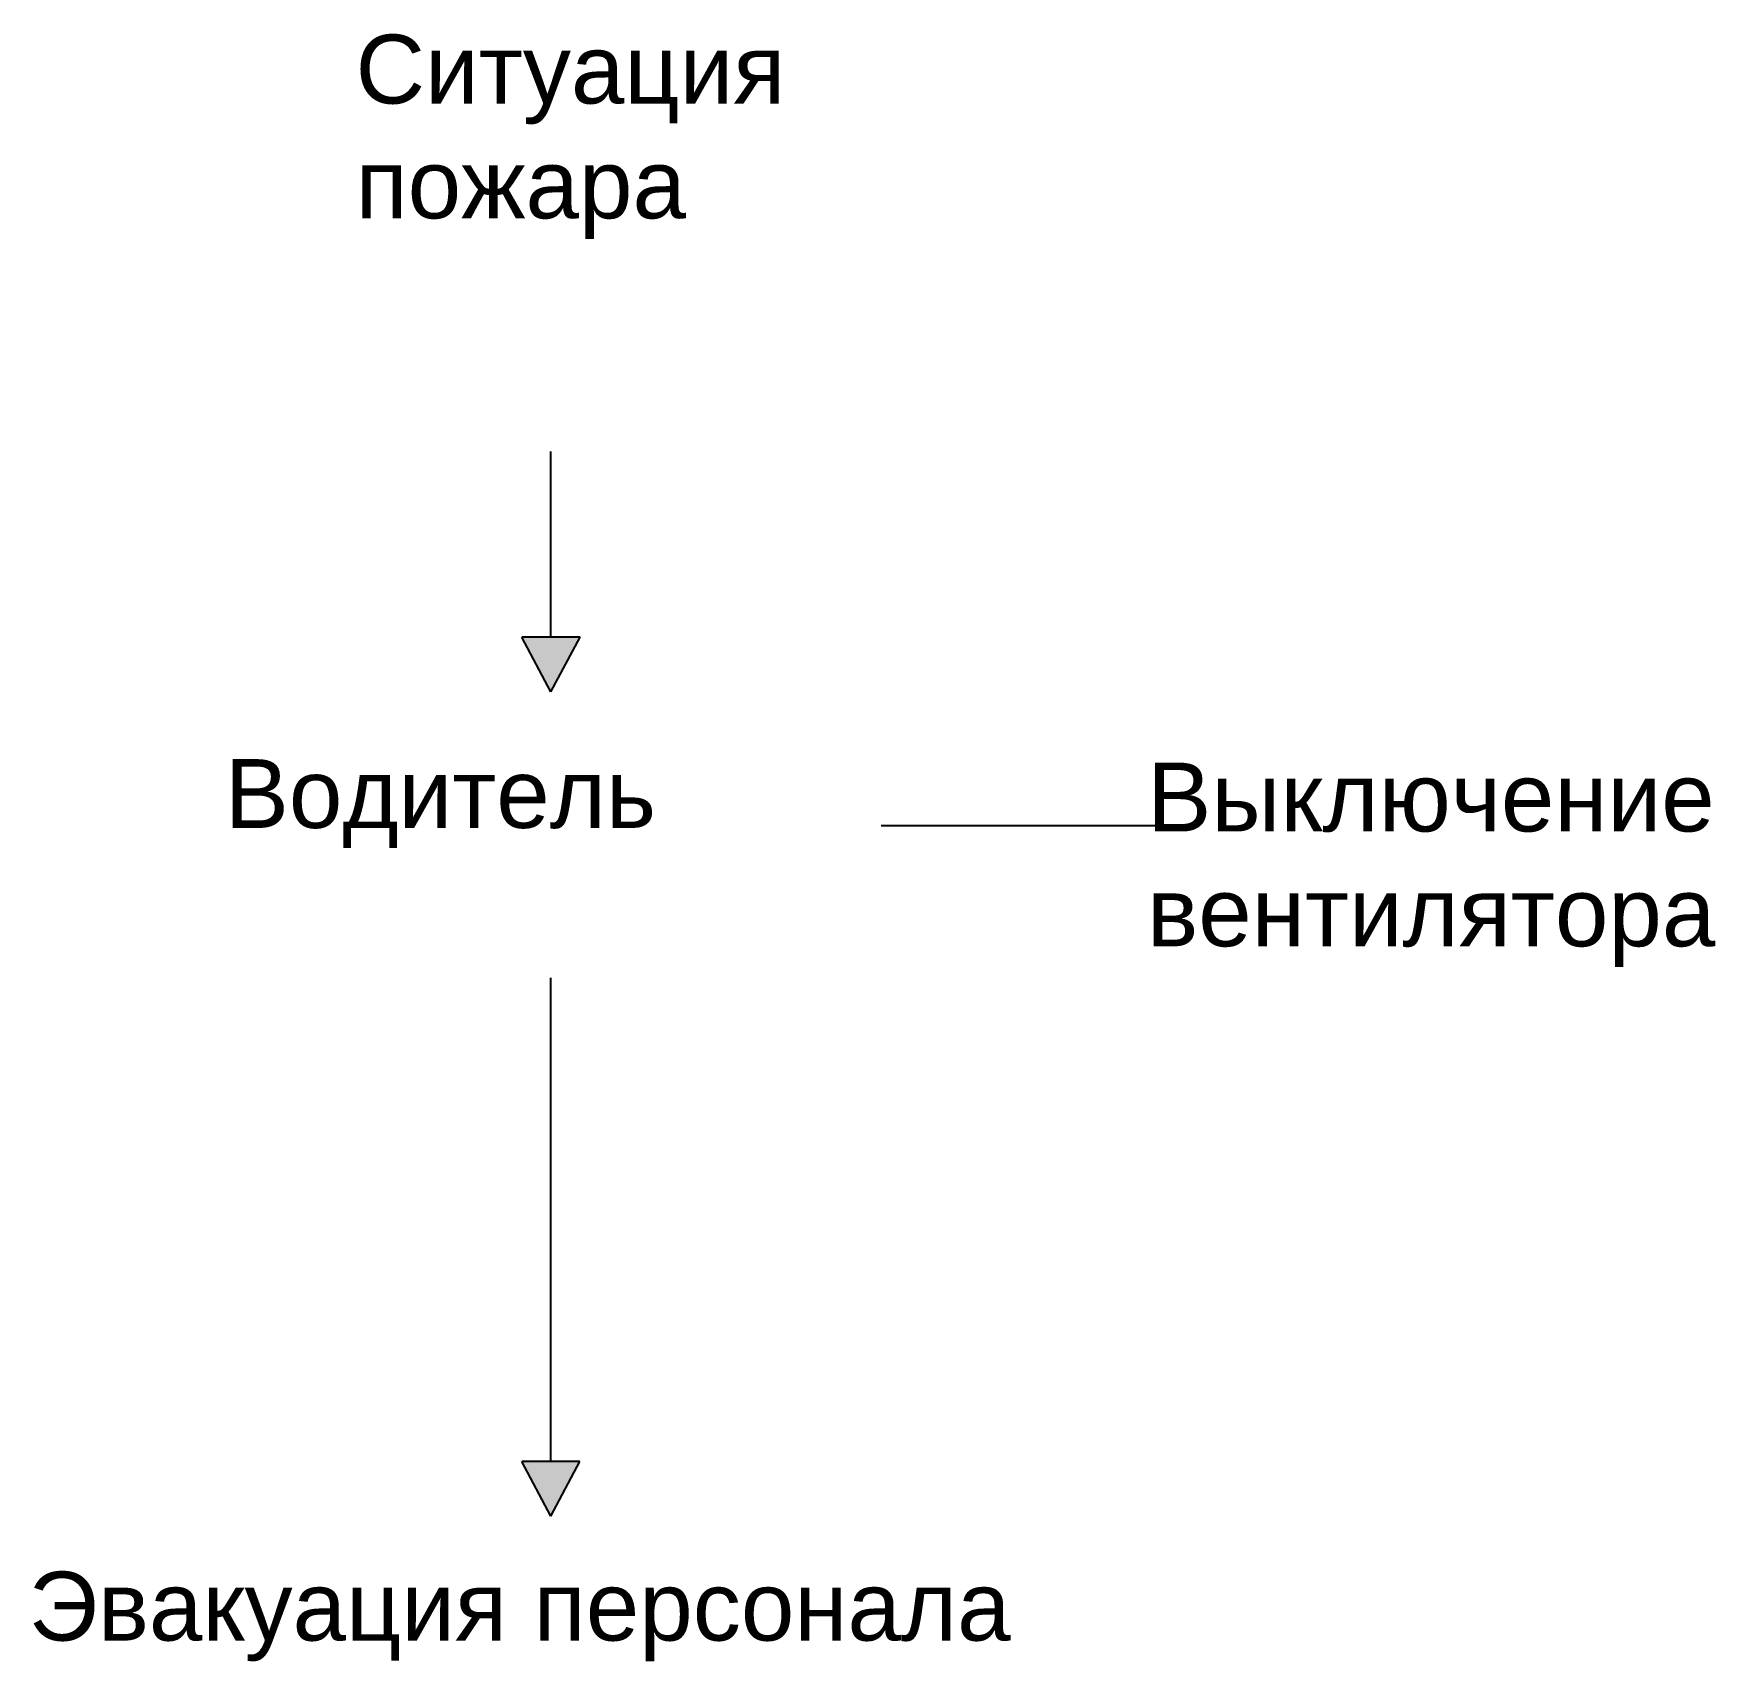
# Model space of a CAD drawing. Extents: x 48388 to 147340, y 33806 to 122092.
# Drawn here: x 122836 to 130163, y 40397 to 47487 of the extents above; entities that cross this region are included whole.
import ezdxf

# ---------------------------------------------------------------- set-up
doc = ezdxf.new("R2010")
doc.units = 0
doc.header["$LTSCALE"] = 1000
doc.header["$MEASUREMENT"] = 0
doc.linetypes.add('DASHED', pattern=[0.75, 0.5, -0.25])
doc.layers.get('0').update_dxf_attribs({"linetype": 'CONTINUOUS'})
doc.styles.get("Standard").update_dxf_attribs({"font": 'GBENOR', "bigfont": 'GBCBIG'})

msp = doc.modelspace()

# ---------------------------------------------------------------- hatches: boundary and pattern name
at = {"linetype": 'DASHED'}
for points in [[(124963.2, 44858.1), (125089.9, 44620.1), (125216.6, 44858.1)], [(124962.8, 41268.1), (125089.5, 41030), (125216.2, 41268.1)]]:
    msp.add_hatch(color=256, dxfattribs=at).paths.add_polyline_path(points)

# ---------------------------------------------------------------- linework, layer by layer
for p, q in [((125089.9, 44858.1), (125089.9, 45666.1)), ((126528, 44038.1), (127834.7, 44038.1)), ((125089.5, 41268.1), (125089.5, 43374.1))]:
    msp.add_line(p, q)
for p, q in [((125089.9, 44620.1), (124963.2, 44858.1)), ((125216.6, 44858.1), (124963.2, 44858.1)), ((125089.9, 44620.1), (125216.6, 44858.1)), ((125216.2, 41268.1), (124962.8, 41268.1)), ((125089.5, 41030), (124962.8, 41268.1)), ((125089.5, 41030), (125216.2, 41268.1))]:
    msp.add_line(p, q, dxfattribs=at)

# ---------------------------------------------------------------- texts
at = {"char_height": 500, "attachment_point": 1}
for s, insert, width in [('{\\fArial|b0|i0|c204|p34;\\H0.6x;Ситуация пожара}', (124238.6, 47482.4), 548.103), ('{\\fArial|b0|i0|c204|p34;\\H0.6x;Водитель}', (123668.4, 44327.2), 2541.208), ('{\\fArial|b0|i0|c204|p34;\\H0.6x;Выключение вентилятора}', (127687.3, 44311.8), 4319), ('{\\fArial|b0|i0|c204|p34;\\H0.6x;Эвакуация персонала}', (122814.4, 40787.7), 4691)]:
    msp.add_mtext(s, dxfattribs=dict(at, insert=insert, width=width))

doc.saveas('drawing.dxf')
